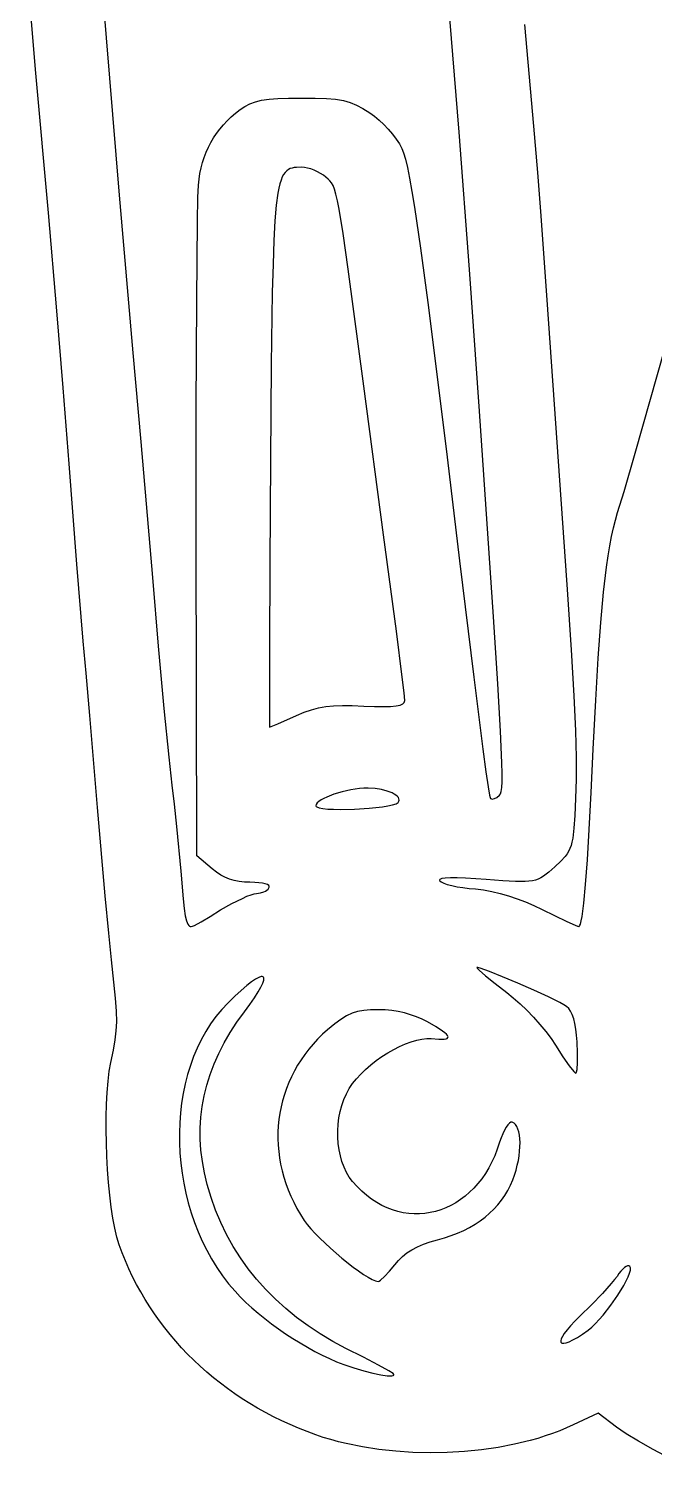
# Model space of a CAD drawing. Extents: x 45 to 4224, y -5292 to 395.
# Drawn here: x 2040 to 2488, y -4284 to -3260 of the extents above; entities that cross this region are included whole.
import ezdxf

# ---------------------------------------------------------------- set-up
doc = ezdxf.new("R2010")
doc.units = 0

msp = doc.modelspace()

# ---------------------------------------------------------------- linework, layer by layer
at = {"layer": 'Layer 1'}
for p, q in [((2045.680695, -3291.58734), (2040.422099, -3228.434665)), ((2092.96053, -3228.881125), (2105.214005, -3378.900425)), ((2348.498576, -3333.953575), (2341.974935, -3252.172591)), ((2395.426429, -3256.763618), (2401.912855, -3329.552953)), ((2054.59178, -3391.562751), (2045.680695, -3291.58734)), ((2191.732975, -3317.78122), (2195.253689, -3315.48601)), ((2195.253689, -3315.48601), (2198.839514, -3313.632635)), ((2198.839514, -3313.632635), (2202.741597, -3312.179236)), ((2202.741597, -3312.179236), (2207.211087, -3311.083955)), ((2207.211087, -3311.083955), (2212.499132, -3310.304934)), ((2212.499132, -3310.304934), (2218.85688, -3309.800315)), ((2218.85688, -3309.800315), (2226.535478, -3309.52824)), ((2226.535478, -3309.52824), (2235.786075, -3309.44685)), ((2235.786075, -3309.44685), (2245.615714, -3309.516613)), ((2245.615714, -3309.516613), (2253.626853, -3309.781712)), ((2253.626853, -3309.781712), (2260.196216, -3310.325863)), ((2260.196216, -3310.325863), (2265.700525, -3311.232782)), ((2265.700525, -3311.232782), (2268.17101, -3311.848441)), ((2268.17101, -3311.848441), (2270.516503, -3312.586185)), ((2270.516503, -3312.586185), (2275.020872, -3314.469787)), ((2275.020872, -3314.469787), (2279.590355, -3316.967303)), ((2279.590355, -3316.967303), (2284.601675, -3320.16245)), ((2179.826719, -3328.726306), (2182.524228, -3325.834524)), ((2182.524228, -3325.834524), (2185.407774, -3323.046803)), ((2185.407774, -3323.046803), (2188.477356, -3320.362563)), ((2188.477356, -3320.362563), (2191.732975, -3317.78122)), ((2284.601675, -3320.16245), (2287.934805, -3322.507267)), ((2287.934805, -3322.507267), (2291.323746, -3325.303218)), ((2291.323746, -3325.303218), (2294.675481, -3328.443333)), ((2172.850408, -3338.031838), (2174.989809, -3334.824381)), ((2174.989809, -3334.824381), (2177.315246, -3331.722731)), ((2177.315246, -3331.722731), (2179.826719, -3328.726306)), ((2294.675481, -3328.443333), (2297.896994, -3331.820644)), ((2297.896994, -3331.820644), (2300.895266, -3335.32818)), ((2300.895266, -3335.32818), (2303.577282, -3338.858973)), ((2355.915192, -3432.254622), (2348.498576, -3333.953575)), ((2401.912855, -3329.552953), (2404.677027, -3362.817527)), ((2167.548417, -3348.294864), (2169.129712, -3344.766497)), ((2169.129712, -3344.766497), (2170.897042, -3341.345682)), ((2170.897042, -3341.345682), (2172.850408, -3338.031838)), ((2303.577282, -3338.858973), (2305.850024, -3342.306052)), ((2305.850024, -3342.306052), (2307.620475, -3345.56245)), ((2307.620475, -3345.56245), (2308.847047, -3348.660521)), ((2163.920742, -3359.531089), (2164.943932, -3355.676578)), ((2164.943932, -3355.676578), (2166.153157, -3351.931363)), ((2166.153157, -3351.931363), (2167.548417, -3348.294864)), ((2308.847047, -3348.660521), (2310.159079, -3353.138738)), ((2310.159079, -3353.138738), (2311.576917, -3359.140117)), ((2161.967375, -3371.75622), (2162.432463, -3367.570329)), ((2162.432463, -3367.570329), (2163.083585, -3363.495479)), ((2163.083585, -3363.495479), (2163.920742, -3359.531089)), ((2221.101308, -3368.214029), (2220.286035, -3370.83905)), ((2221.990486, -3366.010566), (2221.101308, -3368.214029)), ((2222.95742, -3364.191819), (2221.990486, -3366.010566)), ((2224.005963, -3362.720942), (2222.95742, -3364.191819)), ((2225.139965, -3361.561093), (2224.005963, -3362.720942)), ((2226.363279, -3360.675427), (2225.139965, -3361.561093)), ((2227.679755, -3360.027102), (2226.363279, -3360.675427)), ((2229.093246, -3359.579274), (2227.679755, -3360.027102)), ((2230.607602, -3359.295098), (2229.093246, -3359.579274)), ((2232.226676, -3359.137731), (2230.607602, -3359.295098)), ((2235.79438, -3359.05605), (2232.226676, -3359.137731)), ((2237.846975, -3359.200227), (2235.79438, -3359.05605)), ((2240.085602, -3359.614155), (2237.846975, -3359.200227)), ((2242.435847, -3360.269929), (2240.085602, -3359.614155)), ((2244.823298, -3361.139644), (2242.435847, -3360.269929)), ((2247.173539, -3362.195393), (2244.823298, -3361.139644)), ((2249.412159, -3363.409273), (2247.173539, -3362.195393)), ((2251.464744, -3364.753377), (2249.412159, -3363.409273)), ((2253.25688, -3366.1998), (2251.464744, -3364.753377)), ((2254.72414, -3367.457228), (2253.25688, -3366.1998)), ((2256.028036, -3368.705931), (2254.72414, -3367.457228)), ((2311.576917, -3359.140117), (2313.120911, -3366.807672)), ((2313.120911, -3366.807672), (2314.811407, -3376.284418)), ((2404.677027, -3362.817527), (2406.836585, -3390.807955)), ((2161.557323, -3380.644722), (2161.967375, -3371.75622)), ((2218.8618, -3377.501143), (2217.686968, -3386.291595)), ((2219.540816, -3373.922474), (2218.8618, -3377.501143)), ((2220.286035, -3370.83905), (2219.540816, -3373.922474)), ((2257.209846, -3370.179033), (2256.028036, -3368.705931)), ((2258.310846, -3372.109659), (2257.209846, -3370.179033)), ((2259.372312, -3374.730936), (2258.310846, -3372.109659)), ((2260.435523, -3378.275989), (2259.372312, -3374.730936)), ((2261.541753, -3382.977944), (2260.435523, -3378.275989)), ((2314.811407, -3376.284418), (2316.668753, -3387.71337)), ((2105.214005, -3378.900425), (2115.135885, -3492.009425)), ((2161.217033, -3397.993236), (2161.557323, -3380.644722)), ((2217.686968, -3386.291595), (2216.730726, -3397.505155)), ((2262.73228, -3389.069925), (2261.541753, -3382.977944)), ((2316.668753, -3387.71337), (2320.965387, -3416.99995)), ((2060.712338, -3461.846853), (2054.59178, -3391.562751)), ((2160.727141, -3453.958845), (2161.217033, -3397.993236)), ((2216.730726, -3397.505155), (2215.962264, -3411.436571)), ((2265.531331, -3406.35647), (2262.73228, -3389.069925)), ((2406.836585, -3390.807955), (2410.805325, -3447.312968)), ((2269.162889, -3432.000628), (2265.531331, -3406.35647)), ((2215.962264, -3411.436571), (2215.350769, -3428.380595)), ((2320.965387, -3416.99995), (2326.173595, -3455.81153)), ((2215.350769, -3428.380595), (2214.865428, -3448.631976)), ((2280.24438, -3515.8218), (2269.162889, -3432.000628)), ((2363.182975, -3533.6812), (2355.915192, -3432.254622)), ((2214.865428, -3448.631976), (2214.149966, -3500.235803)), ((2410.805325, -3447.312968), (2417.155285, -3535.666955)), ((2160.46049, -3531.430142), (2160.727141, -3453.958845)), ((2326.173595, -3455.81153), (2332.456158, -3505.292228)), ((2065.270199, -3516.950448), (2060.712338, -3461.846853)), ((2474.602949, -3563.844408), (2496.133385, -3488.041045)), ((2115.135885, -3492.009425), (2120.741741, -3555.558987)), ((2214.149966, -3500.235803), (2213.56938, -3568.60605)), ((2332.456158, -3505.292228), (2339.975857, -3566.586162)), ((2069.493195, -3571.38434), (2065.270199, -3516.950448)), ((2294.333423, -3622.283737), (2280.24438, -3515.8218)), ((2160.379875, -3622.18422), (2160.46049, -3531.430142)), ((2373.173061, -3680.909216), (2363.182975, -3533.6812)), ((2417.155285, -3535.666955), (2425.867946, -3661.358346)), ((2120.741741, -3555.558987), (2129.026485, -3652.743425)), ((2075.049447, -3643.218715), (2069.493195, -3571.38434)), ((2213.56938, -3568.60605), (2213.110493, -3642.865175)), ((2339.975857, -3566.586162), (2348.895475, -3640.83745)), ((2466.66546, -3591.179203), (2474.602949, -3563.844408)), ((2462.002185, -3606.310045), (2466.66546, -3591.179203)), ((2459.054301, -3617.303373), (2460.484932, -3611.614287)), ((2460.484932, -3611.614287), (2462.002185, -3606.310045)), ((2160.77675, -3851.97522), (2160.379875, -3622.18422)), ((2303.65998, -3691.2408), (2294.333423, -3622.283737)), ((2456.427329, -3630.110483), (2457.703899, -3623.445904)), ((2457.703899, -3623.445904), (2459.054301, -3617.303373)), ((2455.218198, -3637.365709), (2456.427329, -3630.110483)), ((2079.415075, -3698.38434), (2075.049447, -3643.218715)), ((2213.110493, -3642.865175), (2212.874849, -3703.69255)), ((2348.895475, -3640.83745), (2359.009597, -3724.088387)), ((2454.070109, -3645.280186), (2455.218198, -3637.365709)), ((2129.026485, -3652.743425), (2133.261878, -3702.00555)), ((2451.93148, -3663.361295), (2454.070109, -3645.280186)), ((2425.867946, -3661.358346), (2428.673206, -3704.542516)), ((2449.960283, -3684.902623), (2451.93148, -3663.361295)), ((2376.249617, -3728.836457), (2373.173061, -3680.909216)), ((2448.105358, -3710.452983), (2449.960283, -3684.902623)), ((2307.827161, -3724.08223), (2303.65998, -3691.2408)), ((2081.529645, -3721.39661), (2079.415075, -3698.38434)), ((2133.261878, -3702.00555), (2137.311229, -3746.505175)), ((2212.874849, -3703.69255), (2212.77563, -3759.90005)), ((2428.673206, -3704.542516), (2430.599447, -3737.52733)), ((2446.315545, -3740.561186), (2448.105358, -3710.452983)), ((2084.12792, -3751.515553), (2081.529645, -3721.39661)), ((2309.129408, -3735.331159), (2307.827161, -3724.08223)), ((2359.009597, -3724.088387), (2365.514625, -3775.8247)), ((2309.6131, -3740.8502), (2309.129408, -3735.331159)), ((2378.214614, -3762.876194), (2376.249617, -3728.836457)), ((2137.311229, -3746.505175), (2140.690858, -3781.330925)), ((2242.79537, -3747.497853), (2247.870248, -3746.152199)), ((2247.870248, -3746.152199), (2253.107913, -3745.215822)), ((2253.107913, -3745.215822), (2258.736256, -3744.651516)), ((2258.736256, -3744.651516), (2264.983173, -3744.422073)), ((2264.983173, -3744.422073), (2272.076557, -3744.490286)), ((2272.076557, -3744.490286), (2280.2443, -3744.81895)), ((2280.2443, -3744.81895), (2288.0012, -3745.15304)), ((2288.0012, -3745.15304), (2294.376789, -3745.259235)), ((2294.376789, -3745.259235), (2299.478037, -3745.132887)), ((2299.478037, -3745.132887), (2303.411913, -3744.769342)), ((2303.411913, -3744.769342), (2306.285387, -3744.163953)), ((2306.285387, -3744.163953), (2308.20543, -3743.312066)), ((2308.20543, -3743.312066), (2308.841342, -3742.792233)), ((2308.841342, -3742.792233), (2309.279011, -3742.209032)), ((2309.279011, -3742.209032), (2309.531806, -3741.561881)), ((2309.531806, -3741.561881), (2309.6131, -3740.8502)), ((2430.599447, -3737.52733), (2431.762944, -3762.494035)), ((2444.539685, -3775.776045), (2446.315545, -3740.561186)), ((2089.733775, -3817.44634), (2084.12792, -3751.515553)), ((2218.778369, -3757.518797), (2232.22253, -3751.56567)), ((2232.2224, -3751.56582), (2237.655385, -3749.289991)), ((2232.22253, -3751.56567), (2232.2224, -3751.56582)), ((2237.655385, -3749.289991), (2242.79537, -3747.497853)), ((2212.77563, -3759.90005), (2218.778369, -3757.518797)), ((2379.193624, -3785.456181), (2378.214614, -3762.876194)), ((2431.762944, -3762.494035), (2432.279968, -3781.623877)), ((2365.514625, -3775.8247), (2367.681157, -3791.932919)), ((2443.087077, -3806.7571), (2444.539685, -3775.776045)), ((2140.690858, -3781.330925), (2142.917085, -3801.571425)), ((2379.352627, -3793.207442), (2379.193624, -3785.456181)), ((2432.279968, -3781.623877), (2432.266791, -3797.098101)), ((2367.681157, -3791.932919), (2369.266328, -3802.632137)), ((2379.312222, -3799.004174), (2379.352627, -3793.207442)), ((2432.266791, -3797.098101), (2431.839685, -3811.097955)), ((2142.917085, -3801.571425), (2144.523191, -3815.089969)), ((2258.953763, -3807.971752), (2253.827707, -3809.970855)), ((2264.805354, -3806.214496), (2258.953763, -3807.971752)), ((2271.052267, -3804.815357), (2264.805354, -3806.214496)), ((2277.364287, -3803.890608), (2271.052267, -3804.815357)), ((2280.44152, -3803.642464), (2277.364287, -3803.890608)), ((2283.4112, -3803.55652), (2280.44152, -3803.642464)), ((2288.36902, -3803.820843), (2283.4112, -3803.55652)), ((2293.010585, -3804.554902), (2288.36902, -3803.820843)), ((2297.168462, -3805.67033), (2293.010585, -3804.554902)), ((2300.675219, -3807.078762), (2297.168462, -3805.67033)), ((2302.132105, -3807.865241), (2300.675219, -3807.078762)), ((2303.363423, -3808.691833), (2302.132105, -3807.865241)), ((2369.266328, -3802.632137), (2370.377111, -3808.745575)), ((2377.470475, -3808.7152), (2378.151538, -3807.70189)), ((2378.151538, -3807.70189), (2378.695981, -3805.947929)), ((2378.695981, -3805.947929), (2379.088108, -3803.149847)), ((2379.088108, -3803.149847), (2379.312222, -3799.004174)), ((2441.699577, -3833.124483), (2443.087077, -3806.7571)), ((2095.290027, -3880.649003), (2089.733775, -3817.44634)), ((2144.523191, -3815.089969), (2146.240915, -3831.1386)), ((2246.35382, -3815.263653), (2246.1049, -3816.25652)), ((2246.1049, -3816.25652), (2246.259881, -3816.682221)), ((2246.259881, -3816.682221), (2246.712227, -3817.066936)), ((2247.073061, -3814.229511), (2246.35382, -3815.263653)), ((2246.712227, -3817.066936), (2248.43344, -3817.716896)), ((2248.221347, -3813.168625), (2247.073061, -3814.229511)), ((2249.757402, -3812.095532), (2248.221347, -3813.168625)), ((2248.43344, -3817.716896), (2251.117385, -3818.213377)), ((2251.639947, -3811.024763), (2249.757402, -3812.095532)), ((2251.117385, -3818.213377), (2254.612908, -3818.563356)), ((2253.827707, -3809.970855), (2251.639947, -3811.024763)), ((2254.612908, -3818.563356), (2258.768856, -3818.773808)), ((2258.768856, -3818.773808), (2263.434075, -3818.85171)), ((2263.434075, -3818.85171), (2273.687713, -3818.63777)), ((2273.687713, -3818.63777), (2284.164592, -3817.977345)), ((2284.164592, -3817.977345), (2293.655486, -3816.926247)), ((2293.655486, -3816.926247), (2297.653304, -3816.271635)), ((2297.653304, -3816.271635), (2300.951165, -3815.540285)), ((2300.951165, -3815.540285), (2303.397915, -3814.739171)), ((2304.348246, -3809.547494), (2303.363423, -3808.691833)), ((2303.397915, -3814.739171), (2304.254887, -3814.314633)), ((2304.254887, -3814.314633), (2304.8424, -3813.87527)), ((2305.065643, -3810.421177), (2304.348246, -3809.547494)), ((2304.8424, -3813.87522), (2305.403994, -3813.039904)), ((2304.8424, -3813.87527), (2304.8424, -3813.87522)), ((2305.494686, -3811.301837), (2305.065643, -3810.421177)), ((2305.403994, -3813.039904), (2305.614446, -3812.178428)), ((2305.614446, -3812.178428), (2305.494686, -3811.301837)), ((2370.377111, -3808.745575), (2370.788034, -3810.339882)), ((2370.788034, -3810.339882), (2371.120475, -3811.09645)), ((2371.120475, -3811.09645), (2371.637496, -3811.319692)), ((2371.637496, -3811.319692), (2372.280092, -3811.394106)), ((2372.280092, -3811.394106), (2373.848989, -3811.09645)), ((2373.848989, -3811.09645), (2375.641129, -3810.203481)), ((2375.641129, -3810.203481), (2377.470475, -3808.7152)), ((2431.839685, -3811.097955), (2431.273828, -3823.092567)), ((2431.273828, -3823.092567), (2430.661461, -3832.343166)), ((2146.240915, -3831.1386), (2149.267085, -3863.087025)), ((2430.661461, -3832.343166), (2429.844455, -3839.379951)), ((2440.367884, -3855.027022), (2441.699577, -3833.124483)), ((2426.964005, -3848.932864), (2425.868915, -3850.765892)), ((2427.889338, -3846.944031), (2426.964005, -3848.932864)), ((2428.66468, -3844.733118), (2427.889338, -3846.944031)), ((2429.309797, -3842.233849), (2428.66468, -3844.733118)), ((2429.844455, -3839.379951), (2429.309797, -3842.233849)), ((2171.88925, -3861.50022), (2160.77675, -3851.97522)), ((2421.367438, -3855.992886), (2417.155285, -3859.913555)), ((2424.584301, -3852.509388), (2421.367438, -3855.992886)), ((2425.868915, -3850.765892), (2424.584301, -3852.509388)), ((2439.082697, -3872.613545), (2440.367884, -3855.027022)), ((2149.267085, -3863.087025), (2150.947603, -3882.85017)), ((2174.872014, -3863.84659), (2171.88925, -3861.50022)), ((2177.891984, -3865.834841), (2174.872014, -3863.84659)), ((2180.986369, -3867.478927), (2177.891984, -3865.834841)), ((2184.192375, -3868.7928), (2180.986369, -3867.478927)), ((2187.547209, -3869.790413), (2184.192375, -3868.7928)), ((2191.088078, -3870.485719), (2187.547209, -3869.790413)), ((2334.768072, -3869.036249), (2334.534944, -3869.412292)), ((2334.534944, -3869.412292), (2334.605285, -3869.835425)), ((2334.605285, -3869.835425), (2335.648633, -3870.742346)), ((2335.30118, -3868.707877), (2334.768072, -3869.036249)), ((2336.13078, -3868.427758), (2335.30118, -3868.707877)), ((2338.665507, -3868.014605), (2336.13078, -3868.427758)), ((2342.344347, -3867.801439), (2338.665507, -3868.014605)), ((2347.139399, -3867.792912), (2342.344347, -3867.801439)), ((2353.022758, -3867.993675), (2347.139399, -3867.792912)), ((2367.942785, -3869.041675), (2353.022758, -3867.993675)), ((2379.775381, -3869.935404), (2367.942785, -3869.041675)), ((2388.859313, -3870.461718), (2379.775381, -3869.935404)), ((2403.236825, -3869.46807), (2401.03221, -3869.98422)), ((2405.246685, -3868.766468), (2403.236825, -3869.46807)), ((2407.132135, -3867.866041), (2405.246685, -3868.766468)), ((2408.963519, -3866.753419), (2407.132135, -3867.866041)), ((2412.745467, -3863.838105), (2408.963519, -3866.753419)), ((2417.155285, -3859.913555), (2412.745467, -3863.838105)), ((2194.852189, -3870.89267), (2191.088078, -3870.485719)), ((2198.87675, -3871.02522), (2194.852189, -3870.89267)), ((2196.732719, -3881.0556), (2199.60852, -3879.930095)), ((2202.256405, -3871.098084), (2198.87675, -3871.02522)), ((2199.60852, -3879.930095), (2201.944821, -3879.213865)), ((2201.944821, -3879.213865), (2203.6393, -3878.96272)), ((2205.226779, -3871.310474), (2202.256405, -3871.098084)), ((2203.6393, -3878.96272), (2206.343014, -3878.677466)), ((2207.750665, -3871.653089), (2205.226779, -3871.310474)), ((2206.343014, -3878.677466), (2208.897897, -3877.871314)), ((2209.790856, -3872.116626), (2207.750665, -3871.653089)), ((2208.897897, -3877.871314), (2210.026511, -3877.296155)), ((2211.310147, -3872.691785), (2209.790856, -3872.116626)), ((2210.026511, -3877.296155), (2211.006295, -3876.618677)), ((2211.006295, -3876.618677), (2211.800044, -3875.848181)), ((2212.27133, -3873.369263), (2211.310147, -3872.691785)), ((2211.800044, -3875.848181), (2212.37055, -3874.99397)), ((2212.6372, -3874.139759), (2212.27133, -3873.369263)), ((2212.37055, -3874.99397), (2212.585266, -3874.556981)), ((2212.585266, -3874.556981), (2212.6372, -3874.139759)), ((2335.648633, -3870.742346), (2337.51984, -3871.658569)), ((2337.51984, -3871.658569), (2340.116584, -3872.556188)), ((2340.116584, -3872.556188), (2343.336547, -3873.407298)), ((2343.336547, -3873.407298), (2347.077409, -3874.183993)), ((2347.077409, -3874.183993), (2351.236849, -3874.85837)), ((2351.236849, -3874.85837), (2355.712548, -3875.402522)), ((2355.712548, -3875.402522), (2360.402185, -3875.788545)), ((2360.402185, -3875.788545), (2366.029757, -3876.549739)), ((2366.029757, -3876.549739), (2371.861965, -3877.636494)), ((2371.861965, -3877.636494), (2377.842998, -3879.039509)), ((2377.842998, -3879.039509), (2383.917047, -3880.749484)), ((2395.757338, -3870.513647), (2388.859313, -3870.461718)), ((2398.562496, -3870.328288), (2395.757338, -3870.513647)), ((2401.03221, -3869.98422), (2398.562496, -3870.328288)), ((2437.834715, -3886.032881), (2439.082697, -3872.613545)), ((2097.770497, -3907.524935), (2095.290027, -3880.649003)), ((2150.947603, -3882.85017), (2151.757631, -3889.771454)), ((2151.757631, -3889.771454), (2152.590914, -3894.985862)), ((2177.8424, -3890.86892), (2185.891511, -3886.32967)), ((2185.891511, -3886.32967), (2193.419738, -3882.53457)), ((2193.419738, -3882.53457), (2196.732719, -3881.0556)), ((2383.917047, -3880.749484), (2390.028301, -3882.757116)), ((2390.028301, -3882.757116), (2396.120949, -3885.053104)), ((2396.120949, -3885.053104), (2402.139181, -3887.628148)), ((2402.139181, -3887.628148), (2408.027185, -3890.472945)), ((2436.614637, -3895.433858), (2437.834715, -3886.032881)), ((2152.590914, -3894.985862), (2153.480007, -3898.693385)), ((2153.480007, -3898.693385), (2154.457468, -3901.094011)), ((2159.145552, -3901.862951), (2163.901848, -3899.35147)), ((2163.901848, -3899.35147), (2170.369677, -3895.574941)), ((2170.369677, -3895.574941), (2177.842115, -3890.868225)), ((2177.842115, -3890.868225), (2177.8424, -3890.86892)), ((2408.027185, -3890.472945), (2425.737747, -3899.154571)), ((2425.737747, -3899.154571), (2431.523443, -3901.802464)), ((2435.41316, -3900.965303), (2436.012154, -3898.67397)), ((2436.012154, -3898.67397), (2436.614637, -3895.433858)), ((2099.655655, -3926.58734), (2097.770497, -3907.524935)), ((2154.457468, -3901.094011), (2154.98951, -3901.866734)), ((2154.98951, -3901.866734), (2155.555852, -3902.387728)), ((2155.555852, -3902.387728), (2156.160564, -3902.681992)), ((2156.160564, -3902.681992), (2156.807715, -3902.774525)), ((2156.807715, -3902.774525), (2157.630143, -3902.539655)), ((2157.630143, -3902.539655), (2159.145552, -3901.862951)), ((2431.523443, -3901.802464), (2433.307066, -3902.524123)), ((2433.307066, -3902.524123), (2434.220985, -3902.776045)), ((2434.220985, -3902.776045), (2434.518665, -3902.664036)), ((2434.518665, -3902.664036), (2434.816491, -3902.32646)), ((2434.816491, -3902.32646), (2435.41316, -3900.965303)), ((2102.551602, -3954.077163), (2099.655655, -3926.58734)), ((2202.885648, -3940.37535), (2199.986698, -3942.351006)), ((2205.22126, -3939.112441), (2202.885648, -3940.37535)), ((2206.981326, -3938.55414), (2205.22126, -3939.112441)), ((2207.641714, -3938.536674), (2206.981326, -3938.55414)), ((2208.153638, -3938.692307), (2207.641714, -3938.536674)), ((2208.021954, -3943.204235), (2208.68616, -3941.025494)), ((2208.51557, -3939.020024), (2208.153638, -3938.692307)), ((2208.725985, -3939.518805), (2208.51557, -3939.020024)), ((2208.68616, -3941.025494), (2208.783357, -3940.187634)), ((2208.783357, -3940.187634), (2208.725985, -3939.518805)), ((2361.363331, -3932.03448), (2361.19917, -3932.14402)), ((2361.19917, -3932.14402), (2361.631702, -3932.764912)), ((2361.842735, -3932.072314), (2361.363331, -3932.03448)), ((2361.631702, -3932.764912), (2362.873487, -3933.985768)), ((2363.668785, -3932.556388), (2361.842735, -3932.072314)), ((2362.873487, -3933.985768), (2367.449958, -3937.94832)), ((2370.240471, -3934.922126), (2363.668785, -3932.556388)), ((2367.449958, -3937.94832), (2374.258859, -3943.473572)), ((2379.658493, -3938.701731), (2370.240471, -3934.922126)), ((2390.667114, -3943.355702), (2379.658493, -3938.701731)), ((2192.547622, -3948.473112), (2188.031912, -3952.63584)), ((2196.53662, -3945.047547), (2192.547622, -3948.473112)), ((2199.986698, -3942.351006), (2196.53662, -3945.047547)), ((2202.160961, -3953.691386), (2204.771563, -3949.54532)), ((2204.771563, -3949.54532), (2206.721158, -3946.04689)), ((2206.721158, -3946.04689), (2208.021954, -3943.204235)), ((2374.258859, -3943.473572), (2382.63047, -3950.00342)), ((2382.63047, -3950.00342), (2387.354207, -3953.739627)), ((2402.010598, -3948.344539), (2390.667114, -3943.355702)), ((2412.43321, -3953.128738), (2402.010598, -3948.344539)), ((2103.262412, -3963.387456), (2102.551602, -3954.077163)), ((2183.0017, -3957.54387), (2178.612341, -3962.234798)), ((2188.031912, -3952.63584), (2183.0017, -3957.54387)), ((2194.9079, -3963.89387), (2198.877143, -3958.476949)), ((2198.877143, -3958.476949), (2202.160961, -3953.691386)), ((2387.354207, -3953.739627), (2392.217475, -3958.015336)), ((2392.217475, -3958.015336), (2397.09935, -3962.70032)), ((2420.679212, -3957.168799), (2412.43321, -3953.128738)), ((2423.593568, -3958.741183), (2420.679212, -3957.168799)), ((2425.49287, -3959.92522), (2423.593568, -3958.741183)), ((2427.037739, -3961.374742), (2425.49287, -3959.92522)), ((2428.401223, -3963.335857), (2427.037739, -3961.374742)), ((2103.186447, -3977.440866), (2103.475577, -3970.888553)), ((2103.475577, -3970.888553), (2103.262412, -3963.387456)), ((2174.522381, -3967.217207), (2170.73124, -3972.473292)), ((2178.612341, -3962.234798), (2174.522381, -3967.217207)), ((2184.731012, -3978.671222), (2189.57325, -3971.270917)), ((2189.57325, -3971.270917), (2194.9079, -3963.89387)), ((2263.995548, -3969.170969), (2259.540773, -3972.447513)), ((2268.050346, -3966.666471), (2263.995548, -3969.170969)), ((2271.951663, -3964.83635), (2268.050346, -3966.666471)), ((2275.945993, -3963.582938), (2271.951663, -3964.83635)), ((2280.279833, -3962.808566), (2275.945993, -3963.582938)), ((2285.199678, -3962.415566), (2280.279833, -3962.808566)), ((2290.952025, -3962.30627), (2285.199678, -3962.415566)), ((2295.692046, -3962.453548), (2290.952025, -3962.30627)), ((2300.371604, -3962.88918), (2295.692046, -3962.453548)), ((2304.967447, -3963.603865), (2300.371604, -3962.88918)), ((2309.45632, -3964.588301), (2304.967447, -3963.603865)), ((2313.814968, -3965.833187), (2309.45632, -3964.588301)), ((2318.020138, -3967.329219), (2313.814968, -3965.833187)), ((2322.048575, -3969.067098), (2318.020138, -3967.329219)), ((2325.877025, -3971.03752), (2322.048575, -3969.067098)), ((2332.149518, -3974.593101), (2325.877025, -3971.03752)), ((2397.09935, -3962.70032), (2401.878908, -3967.664356)), ((2401.878908, -3967.664356), (2406.435223, -3972.777219)), ((2429.587973, -3965.799267), (2428.401223, -3963.335857)), ((2430.60264, -3968.75567), (2429.587973, -3965.799267)), ((2431.449875, -3972.195767), (2430.60264, -3968.75567)), ((2432.13433, -3976.110257), (2431.449875, -3972.195767)), ((2102.390372, -3983.90481), (2103.186447, -3977.440866)), ((2167.238336, -3977.985249), (2164.043089, -3983.735273)), ((2170.73124, -3972.473292), (2167.238336, -3977.985249)), ((2180.380605, -3986.099436), (2184.731012, -3978.671222)), ((2250.778264, -3979.894862), (2247.310887, -3983.320002)), ((2254.439525, -3976.59377), (2250.778264, -3979.894862)), ((2259.540773, -3972.447513), (2254.439525, -3976.59377)), ((2336.691883, -3977.530119), (2332.149518, -3974.593101)), ((2338.320082, -3978.771027), (2336.691883, -3977.530119)), ((2339.522724, -3979.862526), (2338.320082, -3978.771027)), ((2340.302136, -3980.806361), (2339.522724, -3979.862526)), ((2340.124241, -3982.769317), (2340.600569, -3982.258012)), ((2340.660643, -3981.604275), (2340.302136, -3980.806361)), ((2340.600569, -3982.258012), (2340.660643, -3981.604275)), ((2406.435223, -3972.777219), (2410.647372, -3977.908684)), ((2410.647372, -3977.908684), (2414.394429, -3982.928526)), ((2432.660655, -3980.489842), (2432.13433, -3976.110257)), ((2433.0335, -3985.32522), (2432.660655, -3980.489842)), ((2099.25878, -4000.00924), (2101.0827, -3991.140797)), ((2101.0827, -3991.140797), (2102.390372, -3983.90481)), ((2161.144915, -3989.705562), (2158.543235, -3995.878309)), ((2164.043089, -3983.735273), (2161.144915, -3989.705562)), ((2176.521447, -3993.560207), (2180.380605, -3986.099436)), ((2240.961272, -3990.517717), (2238.080779, -3994.277938)), ((2244.038265, -3986.863013), (2240.961272, -3990.517717)), ((2247.310887, -3983.320002), (2244.038265, -3986.863013)), ((2297.500458, -3993.212932), (2301.724422, -3990.787788)), ((2301.724422, -3990.787788), (2305.954201, -3988.629486)), ((2305.954201, -3988.629486), (2310.139796, -3986.767675)), ((2310.139796, -3986.767675), (2314.231212, -3985.232006)), ((2314.231212, -3985.232006), (2318.178452, -3984.052126)), ((2318.178452, -3984.052126), (2321.931518, -3983.257686)), ((2321.931518, -3983.257686), (2325.440415, -3982.878334)), ((2325.440415, -3982.878334), (2328.655145, -3982.94372)), ((2328.655145, -3982.94372), (2334.10289, -3983.425087)), ((2334.10289, -3983.425087), (2337.932123, -3983.371604)), ((2337.932123, -3983.371604), (2339.233984, -3983.139933)), ((2339.233984, -3983.139933), (2340.124241, -3982.769317)), ((2414.394429, -3982.928526), (2417.55547, -3987.70652)), ((2417.55547, -3987.70652), (2422.752049, -3995.941656)), ((2433.03362, -3985.32532), (2433.0335, -3985.32522)), ((2433.411891, -3993.31863), (2433.03362, -3985.32532)), ((2098.178907, -4006.354717), (2099.25878, -4000.00924)), ((2156.237467, -4002.235712), (2154.227029, -4008.759966)), ((2158.543235, -3995.878309), (2156.237467, -4002.235712)), ((2170.274552, -4008.59803), (2173.152956, -4001.058189)), ((2173.152956, -4001.058189), (2176.521447, -3993.560207)), ((2232.91278, -4002.090224), (2230.627019, -4006.129934)), ((2235.397657, -3998.1375), (2232.91278, -4002.090224)), ((2238.080779, -3994.277938), (2235.397657, -3998.1375)), ((2281.662672, -4004.988953), (2285.363414, -4001.79293)), ((2285.363414, -4001.79293), (2289.269957, -3998.745153)), ((2289.269957, -3998.745153), (2293.332303, -3995.87527)), ((2293.332303, -3995.87527), (2297.500458, -3993.212932)), ((2422.752049, -3995.941656), (2427.278901, -4002.390882)), ((2427.278901, -4002.390882), (2430.615138, -4006.458878)), ((2432.977807, -4005.138062), (2433.380884, -4000.158521)), ((2433.380884, -4000.158521), (2433.411891, -3993.31863)), ((2097.317043, -4013.547231), (2098.178907, -4006.354717)), ((2154.227029, -4008.759966), (2152.51134, -4015.433266)), ((2167.885652, -4016.184382), (2170.274552, -4008.59803)), ((2228.541246, -4010.250453), (2226.656333, -4014.445605)), ((2230.627019, -4006.129934), (2228.541246, -4010.250453)), ((2272.295217, -4015.170005), (2275.078576, -4011.70714)), ((2275.078576, -4011.70714), (2278.217727, -4008.303573)), ((2278.217727, -4008.303573), (2281.662672, -4004.988953)), ((2430.615138, -4006.458878), (2431.673998, -4007.413876)), ((2431.673998, -4007.413876), (2432.022627, -4007.589068)), ((2432.022627, -4007.589068), (2432.23987, -4007.55032)), ((2432.23987, -4007.55032), (2432.648371, -4006.709285)), ((2432.648371, -4006.709285), (2432.977807, -4005.138062)), ((2096.226414, -4029.954799), (2096.667956, -4021.45714)), ((2096.667956, -4021.45714), (2097.317043, -4013.547231)), ((2151.08982, -4022.237808), (2149.961885, -4029.155789)), ((2152.51134, -4015.433266), (2151.08982, -4022.237808)), ((2165.985675, -4023.821895), (2167.885652, -4016.184382)), ((2223.492575, -4023.035097), (2222.215474, -4027.417084)), ((2224.973152, -4018.709212), (2223.492575, -4023.035097)), ((2226.656333, -4014.445605), (2224.973152, -4018.709212)), ((2266.064391, -4026.573651), (2267.838411, -4022.507045)), ((2267.838411, -4022.507045), (2269.917645, -4018.66252)), ((2269.917645, -4018.66252), (2272.295217, -4015.170005)), ((2095.987184, -4038.910567), (2096.226414, -4029.954799)), ((2149.961885, -4029.155789), (2149.126956, -4036.169403)), ((2163.650164, -4039.269007), (2164.574039, -4031.51522)), ((2164.574039, -4031.51522), (2165.985675, -4023.821895)), ((2221.142722, -4031.848995), (2220.27519, -4036.324653)), ((2222.215474, -4027.417084), (2221.142722, -4031.848995)), ((2263.425015, -4035.219628), (2264.59384, -4030.823968)), ((2264.59384, -4030.823968), (2266.064391, -4026.573651)), ((2095.945035, -4048.194801), (2095.987184, -4038.910567)), ((2148.58445, -4043.260847), (2148.333787, -4050.412317)), ((2149.126956, -4036.169403), (2148.58445, -4043.260847)), ((2163.213466, -4047.087907), (2163.650164, -4039.269007)), ((2219.61375, -4040.837882), (2219.159274, -4045.382505)), ((2220.27519, -4036.324653), (2219.61375, -4040.837882)), ((2261.985564, -4044.293492), (2262.556171, -4039.722259)), ((2262.556171, -4039.722259), (2263.425015, -4035.219628)), ((2384.558839, -4043.541647), (2383.396895, -4044.741573)), ((2385.637068, -4042.899825), (2384.558839, -4043.541647)), ((2386.134615, -4042.805645), (2385.637068, -4042.899825)), ((2386.599025, -4042.87192), (2386.134615, -4042.805645)), ((2387.859219, -4043.522938), (2386.599025, -4042.87192)), ((2388.96012, -4044.564051), (2387.859219, -4043.522938)), ((2096.094734, -4057.677856), (2095.945035, -4048.194801)), ((2148.333787, -4050.412317), (2148.374385, -4057.606007)), ((2163.263366, -4054.97657), (2163.213466, -4047.087907)), ((2218.912635, -4049.952345), (2218.874704, -4054.541224)), ((2219.159274, -4045.382505), (2218.912635, -4049.952345)), ((2261.711452, -4048.894956), (2261.985564, -4044.293492)), ((2261.732089, -4053.488282), (2261.711452, -4048.894956)), ((2262.045731, -4058.035101), (2261.732089, -4053.488282)), ((2378.563078, -4054.006124), (2377.470895, -4057.15942)), ((2379.734326, -4051.131881), (2378.563078, -4054.006124)), ((2380.952082, -4048.592501), (2379.734326, -4051.131881)), ((2382.18379, -4046.443795), (2380.952082, -4048.592501)), ((2383.396895, -4044.741573), (2382.18379, -4046.443795)), ((2389.900566, -4045.966773), (2388.96012, -4044.564051)), ((2390.679394, -4047.702615), (2389.900566, -4045.966773)), ((2391.295442, -4049.743092), (2390.679394, -4047.702615)), ((2391.747546, -4052.059716), (2391.295442, -4049.743092)), ((2392.034544, -4054.624), (2391.747546, -4052.059716)), ((2096.431049, -4067.23009), (2096.094734, -4057.677856)), ((2148.374385, -4057.606007), (2148.705663, -4064.824115)), ((2163.79928, -4062.939647), (2163.263366, -4054.97657)), ((2164.820629, -4070.98179), (2163.79928, -4062.939647)), ((2218.874704, -4054.541224), (2219.046353, -4059.142966)), ((2219.046353, -4059.142966), (2219.428455, -4063.751394)), ((2219.428455, -4063.751394), (2220.021881, -4068.360331)), ((2262.650636, -4062.497041), (2262.045731, -4058.035101)), ((2263.545058, -4066.835732), (2262.650636, -4062.497041)), ((2375.869346, -4062.103983), (2374.048624, -4066.81542)), ((2377.470895, -4057.15942), (2375.869346, -4062.103983)), ((2391.50822, -4066.788), (2391.893274, -4063.517944)), ((2391.893274, -4063.517944), (2392.108571, -4060.381601)), ((2392.155273, -4057.407457), (2392.034544, -4054.624)), ((2392.108571, -4060.381601), (2392.155273, -4057.407457)), ((2096.948748, -4076.72186), (2096.431049, -4067.23009)), ((2148.705663, -4064.824115), (2149.327039, -4072.048835)), ((2149.327039, -4072.048835), (2150.237932, -4079.262364)), ((2166.326829, -4079.107647), (2164.820629, -4070.98179)), ((2220.021881, -4068.360331), (2220.827503, -4072.9636)), ((2220.827503, -4072.9636), (2221.846194, -4077.555025)), ((2264.727254, -4071.012806), (2263.545058, -4066.835732)), ((2266.195479, -4074.989892), (2264.727254, -4071.012806)), ((2372.019775, -4071.290825), (2369.793845, -4075.527292)), ((2374.048624, -4066.81542), (2372.019775, -4071.290825)), ((2389.32289, -4077.115571), (2390.224191, -4073.6153)), ((2390.224191, -4073.6153), (2390.952247, -4070.163281)), ((2390.952247, -4070.163281), (2391.50822, -4066.788)), ((2097.642599, -4086.023523), (2096.948748, -4076.72186)), ((2150.237932, -4079.262364), (2151.437761, -4086.446896)), ((2168.3173, -4087.32187), (2166.326829, -4079.107647)), ((2221.846194, -4077.555025), (2223.078825, -4082.128427)), ((2223.078825, -4082.128427), (2224.526269, -4086.677631)), ((2267.947991, -4078.728619), (2266.195479, -4074.989892)), ((2269.983044, -4082.190619), (2267.947991, -4078.728619)), ((2272.298895, -4085.33752), (2269.983044, -4082.190619)), ((2364.794926, -4083.271782), (2362.044028, -4086.773991)), ((2367.38188, -4079.521913), (2364.794926, -4083.271782)), ((2369.793845, -4075.527292), (2367.38188, -4079.521913)), ((2385.317123, -4088.016165), (2386.9959, -4084.14692)), ((2386.9959, -4084.14692), (2388.24718, -4080.635607)), ((2388.24718, -4080.635607), (2389.32289, -4077.115571)), ((2098.50737, -4095.005436), (2097.642599, -4086.023523)), ((2099.537829, -4103.537956), (2098.50737, -4095.005436)), ((2151.437761, -4086.446896), (2152.925944, -4093.584629)), ((2152.925944, -4093.584629), (2154.7019, -4100.657757)), ((2171.02741, -4096.663931), (2168.3173, -4087.32187)), ((2224.526269, -4086.677631), (2226.189397, -4091.196459)), ((2226.189397, -4091.196459), (2228.069081, -4095.678734)), ((2275.558496, -4088.971508), (2272.298895, -4085.33752)), ((2278.930299, -4092.285166), (2275.558496, -4088.971508)), ((2282.403258, -4095.281402), (2278.930299, -4092.285166)), ((2356.094585, -4093.023804), (2352.918131, -4095.765595)), ((2359.140233, -4090.025634), (2356.094585, -4093.023804)), ((2362.044028, -4086.773991), (2359.140233, -4090.025634)), ((2381.266591, -4095.30119), (2383.406966, -4091.734836)), ((2383.406966, -4091.734836), (2385.317123, -4088.016165)), ((2100.728744, -4111.491439), (2099.537829, -4103.537956)), ((2154.7019, -4100.657757), (2156.765048, -4107.648477)), ((2174.240978, -4105.78275), (2171.02741, -4096.663931)), ((2228.069081, -4095.678734), (2230.166194, -4100.11828)), ((2230.166194, -4100.11828), (2232.481608, -4104.508919)), ((2232.481608, -4104.508919), (2235.016194, -4108.844475)), ((2285.966326, -4097.963121), (2282.403258, -4095.281402)), ((2289.608459, -4100.333232), (2285.966326, -4097.963121)), ((2293.318609, -4102.394639), (2289.608459, -4100.333232)), ((2297.085733, -4104.150251), (2293.318609, -4102.394639)), ((2300.898783, -4105.602975), (2297.085733, -4104.150251)), ((2339.125171, -4104.110824), (2335.460374, -4105.527113)), ((2342.714391, -4102.42362), (2339.125171, -4104.110824)), ((2346.216989, -4100.46841), (2342.714391, -4102.42362)), ((2349.621917, -4098.248099), (2346.216989, -4100.46841)), ((2352.918131, -4095.765595), (2349.621917, -4098.248099)), ((2370.426173, -4108.008555), (2373.475791, -4105.06891)), ((2373.475791, -4105.06891), (2376.299841, -4101.969971)), ((2376.299841, -4101.969971), (2378.897163, -4098.713483)), ((2378.897163, -4098.713483), (2381.266591, -4095.30119)), ((2102.074882, -4118.736243), (2100.728744, -4111.491439)), ((2156.765048, -4107.648477), (2159.114806, -4114.538984)), ((2159.114806, -4114.538984), (2161.750593, -4121.311474)), ((2177.949863, -4114.669027), (2174.240978, -4105.78275)), ((2182.145928, -4123.313457), (2177.949863, -4114.669027)), ((2235.016194, -4108.844475), (2237.770825, -4113.11877)), ((2237.770825, -4113.11877), (2239.841726, -4115.959198)), ((2304.746713, -4106.755716), (2300.898783, -4105.602975)), ((2308.618479, -4107.611382), (2304.746713, -4106.755716)), ((2312.503034, -4108.17288), (2308.618479, -4107.611382)), ((2316.389333, -4108.443116), (2312.503034, -4108.17288)), ((2320.266329, -4108.424998), (2316.389333, -4108.443116)), ((2324.122977, -4108.121432), (2320.266329, -4108.424998)), ((2327.948231, -4107.535324), (2324.122977, -4108.121432)), ((2331.731045, -4106.669582), (2327.948231, -4107.535324)), ((2335.460374, -4105.527113), (2331.731045, -4106.669582)), ((2359.935541, -4115.854294), (2363.654885, -4113.402991)), ((2363.654885, -4113.402991), (2367.15215, -4110.787164)), ((2367.15215, -4110.787164), (2370.426173, -4108.008555)), ((2103.571011, -4125.142724), (2102.074882, -4118.736243)), ((2105.2119, -4130.58124), (2103.571011, -4125.142724)), ((2161.750593, -4121.311474), (2164.671827, -4127.948143)), ((2186.821033, -4131.706742), (2182.145928, -4123.313457)), ((2239.841726, -4115.959198), (2242.431781, -4119.080423)), ((2242.431781, -4119.080423), (2245.464832, -4122.419076)), ((2245.464832, -4122.419076), (2248.864722, -4125.91179)), ((2248.864722, -4125.91179), (2256.460383, -4133.105926)), ((2333.0209, -4127.00942), (2338.04831, -4125.581891)), ((2338.04831, -4125.581891), (2342.860616, -4123.979373)), ((2342.860616, -4123.979373), (2347.456654, -4122.203611)), ((2347.456654, -4122.203611), (2351.835263, -4120.256347)), ((2351.835263, -4120.256347), (2355.995279, -4118.139327)), ((2355.995279, -4118.139327), (2359.935541, -4115.854294)), ((2107.379986, -4136.42118), (2105.2119, -4130.58124)), ((2164.671827, -4127.948143), (2167.877928, -4134.431186)), ((2167.877928, -4134.431186), (2171.368314, -4140.742799)), ((2191.967039, -4139.839577), (2186.821033, -4131.706742)), ((2256.460383, -4133.105926), (2264.6095, -4140.155882)), ((2311.223759, -4136.42748), (2314.76463, -4134.153201)), ((2314.76463, -4134.153201), (2318.677572, -4132.102162)), ((2318.677572, -4132.102162), (2322.999793, -4130.246457)), ((2322.999793, -4130.246457), (2327.768499, -4128.558178)), ((2327.768499, -4128.558178), (2333.0209, -4127.00942)), ((2109.715505, -4142.182056), (2107.379986, -4136.42118)), ((2112.216132, -4147.861543), (2109.715505, -4142.182056)), ((2171.368314, -4140.742799), (2175.142404, -4146.865178)), ((2197.575808, -4147.702662), (2191.967039, -4139.839577)), ((2264.6095, -4140.155882), (2272.702807, -4146.554712)), ((2298.647735, -4149.407999), (2302.461425, -4144.86877)), ((2302.461425, -4144.86877), (2302.4615, -4144.86882)), ((2302.4615, -4144.86882), (2305.109402, -4141.757383)), ((2305.109402, -4141.757383), (2308.017753, -4138.952905)), ((2308.017753, -4138.952905), (2311.223759, -4136.42748)), ((2468.092075, -4146.157138), (2466.916177, -4146.952439)), ((2469.142399, -4145.724607), (2468.092075, -4146.157138)), ((2470.034592, -4145.682749), (2469.142399, -4145.724607)), ((2470.7361, -4146.05947), (2470.034592, -4145.682749)), ((2471.037067, -4146.511412), (2470.7361, -4146.05947)), ((2114.879541, -4153.457315), (2112.216132, -4147.861543)), ((2117.703407, -4158.967046), (2114.879541, -4153.457315)), ((2175.142404, -4146.865178), (2179.199615, -4152.78052)), ((2179.199615, -4152.78052), (2183.539368, -4158.471018)), ((2203.6392, -4155.286695), (2197.575808, -4147.702662)), ((2210.149076, -4162.582374), (2203.6392, -4155.286695)), ((2272.702807, -4146.554712), (2276.538137, -4149.351534)), ((2276.538137, -4149.351534), (2280.131041, -4151.795468)), ((2280.131041, -4151.795468), (2283.405359, -4153.823148)), ((2283.405359, -4153.823148), (2286.284935, -4155.371203)), ((2286.284935, -4155.371203), (2288.693609, -4156.376267)), ((2288.693609, -4156.376267), (2290.555225, -4156.77497)), ((2290.555225, -4156.77497), (2291.310993, -4156.523823)), ((2291.310993, -4156.523823), (2292.359766, -4155.807588)), ((2292.359766, -4155.807588), (2295.168893, -4153.203101)), ((2295.168893, -4153.203101), (2298.647735, -4149.407999)), ((2459.895674, -4155.472851), (2457.509001, -4158.337796)), ((2461.60797, -4153.20322), (2459.895674, -4155.472851)), ((2462.960602, -4151.235898), (2461.60797, -4153.20322)), ((2464.317885, -4149.519724), (2462.960602, -4151.235898)), ((2465.647262, -4148.082602), (2464.317885, -4149.519724)), ((2466.916177, -4146.952439), (2465.647262, -4148.082602)), ((2466.515464, -4159.628378), (2468.229019, -4156.405224)), ((2468.229019, -4156.405224), (2469.601314, -4153.469845)), ((2469.601314, -4153.469845), (2470.58526, -4150.894909)), ((2470.58526, -4150.894909), (2471.133767, -4148.753088)), ((2471.199743, -4147.117052), (2471.037067, -4146.511412)), ((2471.133767, -4148.753088), (2471.199743, -4147.117052)), ((2120.685404, -4164.388412), (2117.703407, -4158.967046)), ((2123.823207, -4169.719086), (2120.685404, -4164.388412)), ((2183.539368, -4158.471018), (2188.16108, -4163.91887)), ((2188.16108, -4163.91887), (2191.947287, -4167.864563)), ((2217.097298, -4169.580397), (2210.149076, -4162.582374)), ((2451.140406, -4165.407138), (2443.357943, -4173.51827)), ((2457.509001, -4158.337796), (2451.140406, -4165.407138)), ((2457.190456, -4173.945332), (2462.252937, -4166.647327)), ((2462.252937, -4166.647327), (2466.515464, -4159.628378)), ((2127.114491, -4174.956743), (2123.823207, -4169.719086)), ((2130.556928, -4180.099058), (2127.114491, -4174.956743)), ((2191.947287, -4167.864563), (2195.996269, -4171.802116)), ((2195.996269, -4171.802116), (2200.282445, -4175.714087)), ((2200.282445, -4175.714087), (2204.780235, -4179.583037)), ((2224.475726, -4176.271463), (2217.097298, -4169.580397)), ((2232.276222, -4182.64627), (2224.475726, -4176.271463)), ((2443.357943, -4173.51827), (2435.01737, -4181.77822)), ((2451.704742, -4180.941032), (2457.190456, -4173.945332)), ((2134.148195, -4185.143706), (2130.556928, -4180.099058)), ((2137.885965, -4190.08836), (2134.148195, -4185.143706)), ((2204.780235, -4179.583037), (2209.464059, -4183.391525)), ((2209.464059, -4183.391525), (2214.308339, -4187.122109)), ((2214.308339, -4187.122109), (2219.287493, -4190.75735)), ((2240.490646, -4188.695516), (2232.276222, -4182.64627)), ((2431.364973, -4185.342933), (2428.289868, -4188.58557)), ((2435.01737, -4181.77822), (2431.364973, -4185.342933)), ((2443.506687, -4189.596031), (2446.172516, -4187.053064)), ((2446.172516, -4187.053064), (2448.920898, -4184.143841)), ((2448.920898, -4184.143841), (2451.704742, -4180.941032)), ((2141.767914, -4194.930695), (2137.885965, -4190.08836)), ((2145.791714, -4199.668386), (2141.767914, -4194.930695)), ((2219.287493, -4190.75735), (2224.375943, -4194.279807)), ((2224.375943, -4194.279807), (2229.548107, -4197.67204)), ((2249.11086, -4194.409899), (2240.490646, -4188.695516)), ((2258.128724, -4199.780118), (2249.11086, -4194.409899)), ((2422.441097, -4196.229875), (2421.587953, -4198.033057)), ((2423.83665, -4194.044156), (2422.441097, -4196.229875)), ((2425.783333, -4191.491016), (2423.83665, -4194.044156)), ((2428.289868, -4188.58557), (2425.783333, -4191.491016)), ((2430.070874, -4198.674667), (2433.243063, -4196.873421)), ((2433.243063, -4196.873421), (2436.879175, -4194.553604)), ((2436.879175, -4194.553604), (2440.97049, -4191.7001)), ((2440.97049, -4191.7001), (2440.9705, -4191.70007)), ((2440.9705, -4191.70007), (2443.506687, -4189.596031)), ((2149.955042, -4204.299108), (2145.791714, -4199.668386)), ((2154.255571, -4208.820534), (2149.955042, -4204.299108)), ((2229.548107, -4197.67204), (2234.778407, -4200.916607)), ((2234.778407, -4200.916607), (2240.041263, -4203.996069)), ((2240.041263, -4203.996069), (2245.311094, -4206.892984)), ((2245.311094, -4206.892984), (2250.562321, -4209.589912)), ((2267.5361, -4204.79687), (2258.128724, -4199.780118)), ((2280.229913, -4211.159289), (2267.5361, -4204.79687)), ((2421.587953, -4198.033057), (2421.268497, -4199.438589)), ((2421.268497, -4199.438589), (2421.47401, -4200.431355)), ((2421.47401, -4200.431355), (2421.770904, -4200.768227)), ((2421.770904, -4200.768227), (2422.19577, -4200.99624)), ((2422.19577, -4200.99624), (2423.425058, -4201.118128)), ((2423.425058, -4201.118128), (2425.153151, -4200.781906)), ((2425.153151, -4200.781906), (2427.37133, -4199.972457)), ((2427.37133, -4199.972457), (2430.070874, -4198.674667)), ((2158.690975, -4213.23034), (2154.255571, -4208.820534)), ((2163.25893, -4217.5262), (2158.690975, -4213.23034)), ((2167.957109, -4221.705788), (2163.25893, -4217.5262)), ((2250.562321, -4209.589912), (2255.769365, -4212.069413)), ((2255.769365, -4212.069413), (2260.906644, -4214.314046)), ((2260.906644, -4214.314046), (2265.94858, -4216.30637)), ((2265.94858, -4216.30637), (2273.228763, -4218.695369)), ((2290.802919, -4216.703144), (2280.229913, -4211.159289)), ((2298.176115, -4220.758712), (2290.802919, -4216.703144)), ((2172.783187, -4225.766779), (2167.957109, -4221.705788)), ((2177.734839, -4229.706847), (2172.783187, -4225.766779)), ((2273.228763, -4218.695369), (2280.2857, -4220.758806)), ((2280.2857, -4220.758806), (2286.821737, -4222.431569)), ((2286.821737, -4222.431569), (2292.539218, -4223.648546)), ((2292.539218, -4223.648546), (2297.140487, -4224.344627)), ((2297.140487, -4224.344627), (2300.327891, -4224.454699)), ((2301.2705, -4222.65627), (2298.176115, -4220.758712)), ((2300.327891, -4224.454699), (2301.298376, -4224.269634)), ((2301.27048, -4222.65637), (2301.2705, -4222.65627)), ((2301.806877, -4223.378609), (2301.27048, -4222.65637)), ((2301.298376, -4224.269634), (2301.803774, -4223.91365)), ((2301.803774, -4223.91365), (2301.806877, -4223.378609)), ((2182.809739, -4233.523668), (2177.734839, -4229.706847)), ((2188.005562, -4237.214915), (2182.809739, -4233.523668)), ((2193.319981, -4240.778263), (2188.005562, -4237.214915)), ((2198.750672, -4244.211387), (2193.319981, -4240.778263)), ((2204.295308, -4247.511961), (2198.750672, -4244.211387)), ((2209.951565, -4250.677659), (2204.295308, -4247.511961)), ((2215.717117, -4253.706157), (2209.951565, -4250.677659)), ((2221.589637, -4256.595128), (2215.717117, -4253.706157)), ((2227.566801, -4259.342247), (2221.589637, -4256.595128)), ((2448.1123, -4251.23112), (2430.2529, -4259.56549)), ((2461.2092, -4261.153), (2448.1123, -4251.23112)), ((2233.646284, -4261.945189), (2227.566801, -4259.342247)), ((2239.825758, -4264.401629), (2233.646284, -4261.945189)), ((2246.1029, -4266.70924), (2239.825758, -4264.401629)), ((2251.342863, -4268.467306), (2246.1029, -4266.70924)), ((2256.712682, -4270.095366), (2251.342863, -4268.467306)), ((2404.89187, -4269.182452), (2399.416714, -4270.733702)), ((2410.245595, -4267.506865), (2404.89187, -4269.182452)), ((2415.468226, -4265.707157), (2410.245595, -4267.506865)), ((2420.550097, -4263.783546), (2415.468226, -4265.707157)), ((2425.481543, -4261.736251), (2420.550097, -4263.783546)), ((2430.2529, -4259.56549), (2425.481543, -4261.736251)), ((2464.375929, -4263.435998), (2461.2092, -4261.153)), ((2468.055928, -4265.88759), (2464.375929, -4263.435998)), ((2476.860101, -4271.254701), (2468.055928, -4265.88759)), ((2262.202693, -4271.593638), (2256.712682, -4270.095366)), ((2267.803231, -4272.96234), (2262.202693, -4271.593638)), ((2279.29723, -4275.311903), (2267.803231, -4272.96234)), ((2291.117358, -4277.145802), (2279.29723, -4275.311903)), ((2303.186297, -4278.465779), (2291.117358, -4277.145802)), ((2315.426727, -4279.273578), (2303.186297, -4278.465779)), ((2327.76133, -4279.570945), (2315.426727, -4279.273578)), ((2340.112787, -4279.359621), (2327.76133, -4279.570945)), ((2352.403779, -4278.641352), (2340.112787, -4279.359621)), ((2364.556987, -4277.417882), (2352.403779, -4278.641352)), ((2376.495091, -4275.690954), (2364.556987, -4277.417882)), ((2388.140773, -4273.462313), (2376.495091, -4275.690954)), ((2399.416714, -4270.733702), (2388.140773, -4273.462313)), ((2487.430451, -4277.170616), (2476.860101, -4271.254701)), ((2499.575709, -4283.551619), (2487.430451, -4277.170616))]:
    msp.add_line(p, q, dxfattribs=at)

doc.saveas('drawing.dxf')
